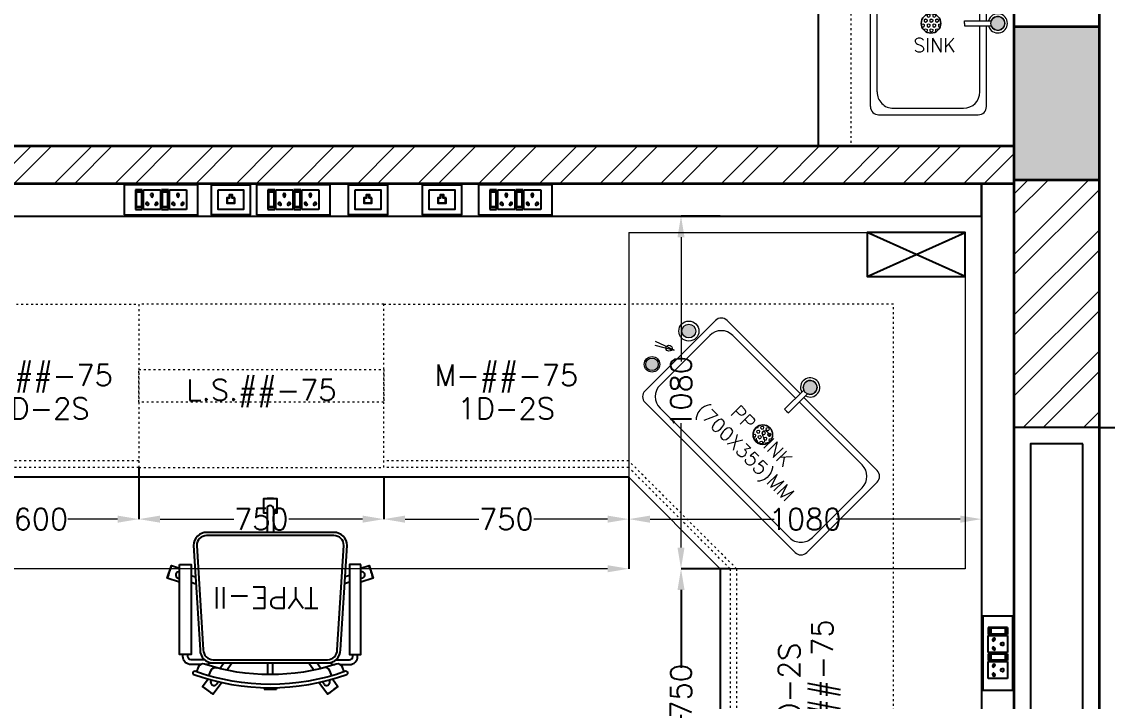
# Model space of a CAD drawing. Extents: x -52083 to 49512, y -145230 to 20224.
# Drawn here: x -27356 to -24033, y -12519 to -10438 of the extents above; entities that cross this region are included whole.
import ezdxf
from ezdxf.enums import TextEntityAlignment as Align

# ---------------------------------------------------------------- set-up
doc = ezdxf.new("R2010")
doc.units = 0
doc.header["$LTSCALE"] = 0.5
doc.header["$MEASUREMENT"] = 0
doc.header["$PDMODE"] = 32
doc.linetypes.add('ACAD_ISO03W100', pattern=[30, 12, -18])
for name, color, linetype, lineweight in [('COL', 1, 'Continuous', 35), ('DIM', 3, 'Continuous', 5), ('Hatch-1', 8, 'Continuous', 5), ('Sa-Block Text', 7, 'Continuous', 18), ('wall-1', 7, 'Continuous', 35)]:
    doc.layers.add(name, color=color, linetype=linetype, lineweight=lineweight)
for name, color, linetype in [('GC-2', 22, 'Continuous'), ('GF-1', 21, 'Continuous'), ('LABOFAB', 7, 'Continuous'), ('PDF_Text', 5, 'Continuous'), ('SA-6MRP', 1, 'Continuous'), ('SA-6MUP', 223, 'Continuous'), ('SA-FUR', 3, 'Continuous'), ('SA-Lan', 3, 'Continuous')]:
    doc.layers.add(name, color=color, linetype=linetype)
doc.styles.get("Standard").update_dxf_attribs({"font": 'romans.shx'})
doc.dimstyles.new('Sa-dim', dxfattribs={"dimtxt": 65, "dimasz": 65, "dimexe": 0, "dimexo": 0, "dimtad": 0, "dimdec": 0, "dimdsep": 46, "dimtxsty": 'Standard', "dimcen": 0, "dimclrd": 256, "dimclre": 7, "dimclrt": 1, "dimadec": 0, "dimazin": 0, "dimtfac": 1, "dimtdec": 0, "dimtmove": 0, "dimatfit": 3, "dimfxl": 1, "dimlwd": -1, "dimarcsym": 0})
pattern_1 = [(45, (5394.74, 2e-13), (-92.80777, 92.80777), []), (45, (5456.61, 2e-13), (-92.80777, 92.80777), [])]

# ---------------------------------------------------------------- blocks, each defined once
blk = doc.blocks.new('*U109')
at = {"color": 5}
blk.add_wipeout([(50, 400), (50, 240), (1450, 240), (1450, 400)], dxfattribs=at)
blk.add_wipeout([(0, 450), (0, 190), (1500, 190), (1500, 450)], dxfattribs=at)
for points in [[(0, 450), (0, 190), (1500, 190), (1500, 450)], [(50, 400), (50, 240), (1450, 240), (1450, 400)]]:
    blk.add_lwpolyline(points, close=True, dxfattribs=at)
blk = doc.blocks.new('*D424')
at = {"layer": 'Defpoints', "color": 0, "transparency": 16777216}
for p in [(-24057.5, -11680.5), (-23766.3, -11680.5), (-24057.5, -13180.5)]:
    blk.add_point(p, dxfattribs=at)
at = {"layer": 'DIM', "color": 7, "lineweight": -2, "transparency": 16777216}
for p, q in [((-24057.5, -11680.5), (-23766.3, -11680.5)), ((-24057.5, -13180.5), (-23766.3, -13180.5))]:
    blk.add_line(p, q, dxfattribs=at)
at = {"layer": 'DIM', "transparency": 16777216}
for p, q in [((-23766.3, -11745.5), (-23766.3, -12336)), ((-23766.3, -13115.5), (-23766.3, -12525))]:
    blk.add_line(p, q, dxfattribs=at)
for points in [[(-23777.1, -11745.5), (-23755.5, -11745.5), (-23766.3, -11680.5)], [(-23777.1, -13115.5), (-23755.5, -13115.5), (-23766.3, -13180.5)]]:
    blk.add_solid(points, dxfattribs=at)
at = {"layer": 'DIM', "color": 1, "transparency": 16777216, "insert": (-23766.3, -12430.5), "char_height": 65, "attachment_point": 5, "rotation": 90}
blk.add_mtext('1500', dxfattribs=at)
blk = doc.blocks.new('750MM CONER CABINET')
at = {"layer": 'LABOFAB', "color": 96, "lineweight": 13, "true_color": 0x008500}
for p, q in [((-280, 1030), (750, 1030)), ((-280, 1030), (-280, 280)), ((750, 1030), (750, 0)), ((0, 0), (-280, 280)), ((750, 0), (0, 0))]:
    blk.add_line(p, q, dxfattribs=at)
at = {"layer": 'LABOFAB', "color": 230, "linetype": 'ACAD_ISO03W100', "lineweight": 13}
for p, q in [((530, 810), (-280, 810)), ((530, 0), (530, 810)), ((50, 0), (-280, 330)), ((30, 0), (-280, 310))]:
    blk.add_line(p, q, dxfattribs=at)
blk = doc.blocks.new('A$Ca55ee631')
at = {"layer": 'SA-FUR', "color": 1}
for p, q in [((0, 0), (135, 300)), ((0, 300), (135, 0))]:
    blk.add_line(p, q, dxfattribs=at)
blk.add_lwpolyline([(0, 0), (135, 0), (135, 300), (0, 300)], close=True, dxfattribs=at)
blk = doc.blocks.new('*D490')
at = {"layer": 'Defpoints', "color": 0, "transparency": 16777216}
for p in [(-25337.6, -11033.3), (-25217.5, -11033.3), (-25217.5, -12113.3)]:
    blk.add_point(p, dxfattribs=at)
at = {"layer": 'DIM', "color": 7, "lineweight": -2, "transparency": 16777216}
for p, q in [((-25217.5, -11033.3), (-25337.6, -11033.3)), ((-25217.5, -12113.3), (-25337.6, -12113.3))]:
    blk.add_line(p, q, dxfattribs=at)
at = {"layer": 'DIM', "transparency": 16777216}
for p, q in [((-25337.6, -11098.3), (-25337.6, -11478.8)), ((-25337.6, -12048.3), (-25337.6, -11667.8))]:
    blk.add_line(p, q, dxfattribs=at)
for points in [[(-25348.4, -11098.3), (-25326.8, -11098.3), (-25337.6, -11033.3)], [(-25348.4, -12048.3), (-25326.8, -12048.3), (-25337.6, -12113.3)]]:
    blk.add_solid(points, dxfattribs=at)
at = {"layer": 'DIM', "color": 1, "transparency": 16777216, "insert": (-25337.6, -11573.3), "char_height": 65, "attachment_point": 5, "rotation": 90}
blk.add_mtext('1080', dxfattribs=at)
blk = doc.blocks.new('*D491')
at = {"layer": 'Defpoints', "color": 0, "transparency": 16777216}
for p in [(-25497.5, -11846), (-24417.5, -11846), (-24417.5, -11961.4)]:
    blk.add_point(p, dxfattribs=at)
at = {"layer": 'DIM', "color": 7, "lineweight": -2, "transparency": 16777216}
for p, q in [((-25497.5, -11846), (-25497.5, -11961.4)), ((-24417.5, -11846), (-24417.5, -11961.4))]:
    blk.add_line(p, q, dxfattribs=at)
at = {"layer": 'DIM', "transparency": 16777216}
for p, q in [((-25432.5, -11961.4), (-25052, -11961.4)), ((-24482.5, -11961.4), (-24863, -11961.4))]:
    blk.add_line(p, q, dxfattribs=at)
for points in [[(-25432.5, -11950.6), (-25432.5, -11972.3), (-25497.5, -11961.4)], [(-24482.5, -11950.6), (-24482.5, -11972.3), (-24417.5, -11961.4)]]:
    blk.add_solid(points, dxfattribs=at)
at = {"layer": 'DIM', "color": 1, "transparency": 16777216, "insert": (-24957.5, -11961.4), "char_height": 65, "attachment_point": 5}
blk.add_mtext('1080', dxfattribs=at)
blk = doc.blocks.new('*U610')
at = {"layer": 'SA-FUR', "color": 230, "linetype": 'ACAD_ISO03W100', "lineweight": 13}
for points in [[(750, 500), (0, 500), (0, 0), (750, 0)], [(750, 200), (0, 200), (0, 300), (750, 300)]]:
    blk.add_lwpolyline(points, close=True, dxfattribs=at)
at = {"layer": 'SA-FUR', "color": 7}
blk.add_attdef('TAG-2', text='', height=65, rotation=180, dxfattribs=at).set_placement((375, 295), align=Align.CENTER)
blk = doc.blocks.new('*U611')
at = {"layer": 'SA-FUR', "color": 230, "linetype": 'ACAD_ISO03W100', "lineweight": 13}
blk.add_line((600, 20), (0, 20), dxfattribs=at)
blk.add_lwpolyline([(0, 500), (600, 500), (600, 0), (0, 0)], close=True, dxfattribs=at)
at = {"layer": 'SA-FUR', "color": 7}
for tag, p in [('TAG', (300, 250)), ('TAG-2', (300, 148.4))]:
    blk.add_attdef(tag, text='', height=65, dxfattribs=at).set_placement(p, align=Align.CENTER)
blk = doc.blocks.new('*U609')
at = {"layer": 'SA-FUR', "color": 230, "linetype": 'ACAD_ISO03W100', "lineweight": 13}
blk.add_line((750, 20), (0, 20), dxfattribs=at)
blk.add_lwpolyline([(0, 500), (750, 500), (750, 0), (0, 0)], close=True, dxfattribs=at)
at = {"layer": 'SA-FUR', "color": 7}
for tag, p in [('TAG', (375, 250)), ('TAG-2', (375, 148.4))]:
    blk.add_attdef(tag, text='', height=65, dxfattribs=at).set_placement(p, align=Align.CENTER)
blk = doc.blocks.new('*D627')
at = {"layer": 'Defpoints', "color": 0, "transparency": 16777216}
for p in [(-27597.5, -11803.3), (-26997.5, -11803.3), (-26997.5, -11961.4)]:
    blk.add_point(p, dxfattribs=at)
at = {"layer": 'DIM', "color": 7, "lineweight": -2, "transparency": 16777216}
for p, q in [((-27597.5, -11803.3), (-27597.5, -11961.4)), ((-26997.5, -11803.3), (-26997.5, -11961.4))]:
    blk.add_line(p, q, dxfattribs=at)
at = {"layer": 'DIM', "transparency": 16777216}
for p, q in [((-27532.5, -11961.4), (-27380.2, -11961.4)), ((-27062.5, -11961.4), (-27214.9, -11961.4))]:
    blk.add_line(p, q, dxfattribs=at)
for points in [[(-27532.5, -11950.6), (-27532.5, -11972.3), (-27597.5, -11961.4)], [(-27062.5, -11950.6), (-27062.5, -11972.3), (-26997.5, -11961.4)]]:
    blk.add_solid(points, dxfattribs=at)
at = {"layer": 'DIM', "color": 1, "transparency": 16777216, "insert": (-27297.5, -11961.4), "char_height": 65, "attachment_point": 5}
blk.add_mtext('600', dxfattribs=at)
blk = doc.blocks.new('*D628')
at = {"layer": 'Defpoints', "color": 0, "transparency": 16777216}
for p in [(-26997.5, -11803.3), (-26247.5, -11833.3), (-26247.5, -11961.4)]:
    blk.add_point(p, dxfattribs=at)
at = {"layer": 'DIM', "color": 7, "lineweight": -2, "transparency": 16777216}
for p, q in [((-26997.5, -11803.3), (-26997.5, -11961.4)), ((-26247.5, -11833.3), (-26247.5, -11961.4))]:
    blk.add_line(p, q, dxfattribs=at)
at = {"layer": 'DIM', "transparency": 16777216}
for p, q in [((-26932.5, -11961.4), (-26706.7, -11961.4)), ((-26312.5, -11961.4), (-26538.3, -11961.4))]:
    blk.add_line(p, q, dxfattribs=at)
for points in [[(-26932.5, -11950.6), (-26932.5, -11972.3), (-26997.5, -11961.4)], [(-26312.5, -11950.6), (-26312.5, -11972.3), (-26247.5, -11961.4)]]:
    blk.add_solid(points, dxfattribs=at)
at = {"layer": 'DIM', "color": 1, "transparency": 16777216, "insert": (-26622.5, -11961.4), "char_height": 65, "attachment_point": 5}
blk.add_mtext('750', dxfattribs=at)
blk = doc.blocks.new('*D629')
at = {"layer": 'Defpoints', "color": 0, "transparency": 16777216}
for p in [(-26247.5, -11833.3), (-25497.5, -11833.3), (-25497.5, -11961.4)]:
    blk.add_point(p, dxfattribs=at)
at = {"layer": 'DIM', "color": 7, "lineweight": -2, "transparency": 16777216}
for p, q in [((-26247.5, -11833.3), (-26247.5, -11961.4)), ((-25497.5, -11833.3), (-25497.5, -11961.4))]:
    blk.add_line(p, q, dxfattribs=at)
at = {"layer": 'DIM', "transparency": 16777216}
for p, q in [((-26182.5, -11961.4), (-25956.7, -11961.4)), ((-25562.5, -11961.4), (-25788.3, -11961.4))]:
    blk.add_line(p, q, dxfattribs=at)
for points in [[(-26182.5, -11950.6), (-26182.5, -11972.3), (-26247.5, -11961.4)], [(-25562.5, -11950.6), (-25562.5, -11972.3), (-25497.5, -11961.4)]]:
    blk.add_solid(points, dxfattribs=at)
at = {"layer": 'DIM', "color": 1, "transparency": 16777216, "insert": (-25872.5, -11961.4), "char_height": 65, "attachment_point": 5}
blk.add_mtext('750', dxfattribs=at)
blk = doc.blocks.new('*D630')
at = {"layer": 'Defpoints', "color": 0, "transparency": 16777216}
for p in [(-29697.5, -11833.3), (-25497.5, -11833.3), (-29697.5, -12113.3)]:
    blk.add_point(p, dxfattribs=at)
at = {"layer": 'DIM', "color": 7, "lineweight": -2, "transparency": 16777216}
for p, q in [((-29697.5, -11833.3), (-29697.5, -12113.3)), ((-25497.5, -11833.3), (-25497.5, -12113.3))]:
    blk.add_line(p, q, dxfattribs=at)
at = {"layer": 'DIM', "transparency": 16777216}
for p, q in [((-29632.5, -12113.3), (-27696.4, -12113.3)), ((-25562.5, -12113.3), (-27498.6, -12113.3))]:
    blk.add_line(p, q, dxfattribs=at)
for points in [[(-29632.5, -12102.4), (-29632.5, -12124.1), (-29697.5, -12113.3)], [(-25562.5, -12102.4), (-25562.5, -12124.1), (-25497.5, -12113.3)]]:
    blk.add_solid(points, dxfattribs=at)
at = {"layer": 'DIM', "color": 1, "transparency": 16777216, "insert": (-27597.5, -12113.3), "char_height": 65, "attachment_point": 5}
blk.add_mtext('4200', dxfattribs=at)
blk = doc.blocks.new('PCH-7022')
at = {"layer": 'GC-2', "color": 30, "ltscale": 10}
for p, q in [((-164.5, 243.5), (-159, 235.9)), ((-18.7, 254.1), (-19.1, 259.1)), ((18.7, 254.1), (19.1, 259.1)), ((164.5, 243.5), (159, 235.9)), ((-180.7, 231.7), (-179.9, 230.6)), ((-133.4, 200.6), (-117.5, 178.7)), ((-7.5, 214.3), (-7.5, 178.7)), ((7.5, 214.3), (7.5, 178.7)), ((133.4, 200.6), (117.5, 178.7)), ((180.7, 231.7), (179.9, 230.6)), ((-154.6, 195.8), (-142.2, 178.7)), ((154.6, 195.8), (142.2, 178.7)), ((-242.5, -68.3), (-227.6, -63.4)), ((242.5, -68.3), (227.6, -63.4)), ((-282.4, -81.2), (-277.5, -79.7)), ((-242.5, -89.3), (-229, -84.9)), ((242.5, -89.3), (229, -84.9)), ((282.4, -81.2), (277.5, -79.7)), ((-10, -293.7), (-10, -221.3)), ((10, -293.7), (10, -221.3))]:
    blk.add_line(p, q, dxfattribs=at)
for points in [[(-190.2, 227.7), (-207.2, 251.2), (-174.8, 274.7), (-148.4, 238.3)], [(148.4, 238.3), (174.8, 274.7), (207.2, 251.2), (190.2, 227.7)], [(-277.5, -111.2), (-302.9, -119.5), (-315.3, -81.4), (-277.5, -69.1)], [(277.5, -69.1), (315.3, -81.4), (302.9, -119.5), (277.5, -111.2)], [(10, -280), (20, -280), (20, -325), (-20, -325), (-20, -280), (-10, -280)]]:
    blk.add_lwpolyline(points, dxfattribs=at)
for points in [[(-234.1, 213.6), (-234.1, 213.6, 0.416344), (-237.1, 207.2, 0.412086), (-230.7, 204.2), (-230.7, 204.2, -0.174031), (230.7, 204.2), (230.7, 204.2, 0.412086), (237.1, 207.2), (237.1, 207.2, 0.416344), (234.1, 213.6), (234.1, 213.6, 0.174031)], [(-195, -221.3), (195, -221.3, 0.414214), (235, -181.3), (215, 138.7, 0.414214), (175, 178.7), (-175, 178.7, 0.414214), (-215, 138.7), (-235, -181.3, 0.414214)], [(-195, -211.3), (195, -211.3, 0.414214), (225, -181.3), (205, 138.7, 0.414214), (175, 168.7), (-175, 168.7, 0.414214), (-205, 138.7), (-225, -181.3, 0.414214)]]:
    blk.add_lwpolyline(points, format="xyb", close=True, dxfattribs=at)
for points in [[(19.1, 259.1, 0.013665), (-19.1, 259.1)], [(-225.9, 205.9), (-220.6, 191.5, 0.403288), (-201.9, 182.4), (-201.9, 182.4, -0.158526), (201.9, 182.4), (201.9, 182.4, 0.403288), (220.6, 191.5), (225.9, 205.9)], [(-193.1, 216.5, 0.029136), (-192.6, 216.6)], [(-188.5, 217.8), (-182.3, 202.3, 0.378791), (-164.6, 193.3)], [(188.5, 217.8), (182.3, 202.3), (182.3, 202.3, -0.378791), (164.6, 193.3)], [(192.6, 216.6, 0.029136), (193.1, 216.5, 0.029136)], [(-214.2, 183.7), (-242.5, 183.7, 0.414214), (-267.5, 158.7), (-267.5, 152.3)], [(-201.5, 168.7), (-242.5, 168.7, 0.414214), (-252.5, 158.7), (-252.5, 152.3)], [(-185.7, 177.3, 0.311343), (-195, 183.7), (-197.6, 183.7)], [(185.7, 177.3, -0.311343), (195, 183.7), (197.6, 183.7)], [(201.5, 168.7), (242.5, 168.7, -0.414214), (252.5, 158.7), (252.5, 152.3)], [(214.2, 183.7), (242.5, 183.7, -0.414214), (267.5, 158.7), (267.5, 152.3)]]:
    blk.add_lwpolyline(points, format="xyb", dxfattribs=at)
for points in [[(-237.1, 207.2), (-237.1, 207.2)], [(-277.5, -122.7), (-242.5, -122.7), (-242.5, 152.3), (-277.5, 152.3)], [(277.5, -122.7), (242.5, -122.7), (242.5, 152.3), (277.5, 152.3)]]:
    blk.add_lwpolyline(points, close=True, dxfattribs=at)
for centre, radius, start, end in [((0, 0), 325, 122.4719, 129.5281), ((0, 0), 325, 50.4719, 57.5281), ((-172.6, 237.6), 10, 36, 216), ((172.6, 237.6), 10, 324, 144), ((0, 0), 325, 194.4719, 201.5281), ((-279.3, -90.7), 10, 108, 280.2877), ((279.3, -90.7), 10, 259.7123, 72), ((0, 0), 325, 338.4719, 345.5281), ((0, -293.7), 10, 180, 0), ((0, 0), 325, 266.4719, 273.5281)]:
    blk.add_arc(centre, radius, start, end, dxfattribs=at)
at = {"layer": 'PDF_Text', "insert": (13.6, -21), "char_height": 65, "width": 310.353, "attachment_point": 5}
blk.add_mtext('{\\C1;TYPE-II}', dxfattribs=at)
blk = doc.blocks.new('*U614')
for points in [[(-59.4, 46), (59.4, 46), (59.4, -46), (-59.4, -46)], [(-39.1, 29.8), (39.1, 29.8), (39.1, -29.8), (-39.1, -29.8)], [(12.4, 5.6), (5.4, 5.6), (5.4, 14.6), (-5.4, 14.6), (-5.4, 5.6), (-12.4, 5.6), (-12.4, -10.5), (12.4, -10.5)], [(11.1, 4.3), (4.1, 4.3), (4.1, 13.4), (-4.1, 13.4), (-4.1, 4.3), (-11.1, 4.3), (-11.1, -9.2), (11.1, -9.2)]]:
    blk.add_lwpolyline(points, close=True)
at = {"layer": 'Sa-Block Text', "flags": 1}
for tag, p in [('PROJECTNAME', (15.2, 670.6)), ('FLOOR', (15.2, 581.1)), ('LABNAME', (15.2, 471.6)), ('ITEMNO:', (15.2, 374.3))]:
    blk.add_attdef(tag, text='', height=65, dxfattribs=at).set_placement(p, align=Align.MIDDLE_CENTER)
at = {"layer": 'Sa-Block Text'}
blk.add_attdef('CATALOGUE', text='', height=65, dxfattribs=at).set_placement((15.2, 223), align=Align.MIDDLE_CENTER)
blk = doc.blocks.new('*U615')
at = {"ltscale": 300}
for p, q in [((-78.1, 29.8), (-78.1, -29.8)), ((-78.1, 29.8), (-78.1, -29.8)), ((-57.3, 29.8), (-78.1, 29.8)), ((-78.1, 29.8), (-57.3, 29.8)), ((-76.3, 23.3), (-76.3, -23.3)), ((-59.1, 23.3), (-76.3, 23.3)), ((-59.1, -23.3), (-59.1, 23.3)), ((-57.3, -29.8), (-57.3, 29.8)), ((-53.9, 29.8), (-1.7, 29.8)), ((-53.9, -29.8), (-53.9, 29.8)), ((-1.7, 29.8), (-1.7, -29.8)), ((1.7, 29.8), (1.7, -29.8)), ((1.7, 29.8), (1.7, -29.8)), ((22.5, 29.8), (1.7, 29.8)), ((1.7, 29.8), (22.5, 29.8)), ((3.5, 23.3), (3.5, -23.3)), ((20.7, 23.3), (3.5, 23.3)), ((20.7, -23.3), (20.7, 23.3)), ((22.5, -29.8), (22.5, 29.8)), ((25.9, -29.8), (25.9, 29.8)), ((25.9, 29.8), (78.1, 29.8)), ((78.1, 29.8), (78.1, -29.8)), ((-78.1, -29.8), (-57.3, -29.8)), ((-76.3, -21.2), (-59.1, -21.2)), ((-76.3, -23.3), (-59.1, -23.3)), ((-1.7, -29.8), (-53.9, -29.8)), ((1.7, -29.8), (22.5, -29.8)), ((3.5, -21.2), (20.7, -21.2)), ((3.5, -23.3), (20.7, -23.3)), ((78.1, -29.8), (25.9, -29.8))]:
    blk.add_line(p, q, dxfattribs=at)
blk.add_lwpolyline([(-113, -46), (113, -46), (113, 46), (-113, 46)], close=True, dxfattribs=at)
for centre, radius, start, end in [((-27.8, 14.7), 4.06, 307.1584, 232.8416), ((-27.8, 10.6), 2.59, 161.4031, 18.5969), ((52, 14.7), 4.06, 307.1584, 232.8416), ((52, 10.6), 2.59, 161.4031, 18.5969), ((-42.7, -11.6), 3.5, 5.2689, 272.51), ((-39.9, -14), 2.82, 202.6838, 75.0951), ((-15.7, -14), 2.82, 104.9049, 337.3162), ((-12.9, -11.6), 3.5, 267.49, 174.7311), ((37.1, -11.6), 3.5, 5.2689, 272.51), ((39.9, -14), 2.82, 202.6838, 75.0951), ((64.1, -14), 2.82, 104.9049, 337.3162), ((66.9, -11.6), 3.5, 267.49, 174.7311)]:
    blk.add_arc(centre, radius, start, end, dxfattribs=at)
at = {"layer": 'Sa-Block Text', "flags": 1}
for tag, p in [('PROJECTNAME', (102.4, 776)), ('FLOOR', (102.4, 686.5)), ('LABNAME', (102.4, 577)), ('ITEMNO:', (102.4, 479.7))]:
    blk.add_attdef(tag, text='', height=65, dxfattribs=at).set_placement(p, align=Align.MIDDLE_CENTER)
at = {"layer": 'Sa-Block Text'}
blk.add_attdef('CATALOGUE', text='', height=65, dxfattribs=at).set_placement((102.4, 360.5), align=Align.MIDDLE_CENTER)
blk = doc.blocks.new('*U613')
for p, q in [((-78.1, 29.8), (-78.1, -29.8)), ((-78.1, 29.8), (-78.1, -29.8)), ((-57.3, 29.8), (-78.1, 29.8)), ((-78.1, 29.8), (-57.3, 29.8)), ((-76.3, 23.3), (-76.3, -23.3)), ((-59.1, 23.3), (-76.3, 23.3)), ((-59.1, -23.3), (-59.1, 23.3)), ((-57.3, -29.8), (-57.3, 29.8)), ((-53.9, 29.8), (-1.7, 29.8)), ((-53.9, -29.8), (-53.9, 29.8)), ((-1.7, 29.8), (-1.7, -29.8)), ((1.7, 29.8), (1.7, -29.8)), ((1.7, 29.8), (1.7, -29.8)), ((22.5, 29.8), (1.7, 29.8)), ((1.7, 29.8), (22.5, 29.8)), ((3.5, 23.3), (3.5, -23.3)), ((20.7, 23.3), (3.5, 23.3)), ((20.7, -23.3), (20.7, 23.3)), ((22.5, -29.8), (22.5, 29.8)), ((25.9, -29.8), (25.9, 29.8)), ((25.9, 29.8), (78.1, 29.8)), ((78.1, 29.8), (78.1, -29.8)), ((-78.1, -29.8), (-57.3, -29.8)), ((-76.3, -21.2), (-59.1, -21.2)), ((-76.3, -23.3), (-59.1, -23.3)), ((-1.7, -29.8), (-53.9, -29.8)), ((1.7, -29.8), (22.5, -29.8)), ((3.5, -21.2), (20.7, -21.2)), ((3.5, -23.3), (20.7, -23.3)), ((78.1, -29.8), (25.9, -29.8))]:
    blk.add_line(p, q)
blk.add_lwpolyline([(-113, -46), (113, -46), (113, 46), (-113, 46)], close=True)
for centre, radius, start, end in [((-27.8, 14.7), 4.06, 307.1584, 232.8416), ((-27.8, 10.6), 2.59, 161.4031, 18.5969), ((52, 14.7), 4.06, 307.1584, 232.8416), ((52, 10.6), 2.59, 161.4031, 18.5969), ((-42.7, -11.6), 3.5, 5.2689, 272.51), ((-39.9, -14), 2.82, 202.6838, 75.0951), ((-15.7, -14), 2.82, 104.9049, 337.3162), ((-12.9, -11.6), 3.5, 267.49, 174.7311), ((37.1, -11.6), 3.5, 5.2689, 272.51), ((39.9, -14), 2.82, 202.6838, 75.0951), ((64.1, -14), 2.82, 104.9049, 337.3162), ((66.9, -11.6), 3.5, 267.49, 174.7311)]:
    blk.add_arc(centre, radius, start, end)
at = {"layer": 'Sa-Block Text', "flags": 1}
for tag, p in [('PROJECTNAME', (14.8, 619.1)), ('FLOOR', (14.8, 529.6)), ('LABNAME', (14.8, 420.1)), ('ITEMNO:', (14.8, 322.8))]:
    blk.add_attdef(tag, text='', height=65, dxfattribs=at).set_placement(p, align=Align.MIDDLE_CENTER)
at = {"layer": 'Sa-Block Text'}
blk.add_attdef('CATALOGUE', text='', height=65, dxfattribs=at).set_placement((14.8, 173.9), align=Align.MIDDLE_CENTER)
blk = doc.blocks.new('PP SINK-700X355')
at = {"linetype": 'ByBlock', "lineweight": 5, "ltscale": 10}
blk.add_hatch(color=3, dxfattribs=at).paths.add_polyline_path([(-21.4, 389.9, 1), (21.4, 389.9, 1)])
at = {"linetype": 'ByBlock', "lineweight": 5}
h = blk.add_hatch(dxfattribs=at)
h.set_pattern_fill('HEX', color=3, scale=40, style=0)
h.set_pattern_definition([(1e-09, (-34097.917, -448425.806), (-2e-10, 8.66025404), [5, -10]), (120, (-34097.917, -448425.806), (-7.5, -4.33012702), [5, -10]), (60, (-34092.917, -448425.806), (-7.5, 4.33012702), [5, -10])])
h.paths.add_polyline_path([(-30, 185.2, 1), (30, 185.2, 1)])
at = {"color": 3, "linetype": 'ByBlock', "lineweight": 5, "ltscale": 10}
for p, q in [((-8.1, 287.6), (-8.1, 370.1)), ((8.1, 287.6), (8.1, 370.1)), ((0, 287.6), (-8.1, 287.6)), ((0, 287.6), (8.1, 287.6))]:
    blk.add_line(p, q, dxfattribs=at)
at = {"color": 3, "linetype": 'ByBlock', "lineweight": 5}
for p, q in [((-8.1, 355), (-325, 355)), ((-8.1, 335), (-280, 335)), ((325, 355), (8.1, 355)), ((280, 335), (8.1, 335)), ((-350, 330), (-350, 25)), ((350, 25), (350, 330)), ((-330, 285), (-330, 70)), ((330, 70), (330, 285)), ((325, 0), (-325, 0)), ((280, 20), (-280, 20))]:
    blk.add_line(p, q, dxfattribs=at)
at = {"color": 3, "linetype": 'ByBlock', "lineweight": 5, "ltscale": 10}
blk.add_circle((0, 389.9), 21.4, dxfattribs=at)
at = {"color": 3, "linetype": 'ByBlock', "lineweight": 5}
blk.add_circle((0, 185.2), 30, dxfattribs=at)
at = {"color": 3, "linetype": 'ByBlock', "lineweight": 5, "ltscale": 10}
for radius, start, end in [(29.4, 285.896, 254.104), (21.4, 292.1607, 247.8393)]:
    blk.add_arc((0, 389.9), radius, start, end, dxfattribs=at)
at = {"color": 3, "linetype": 'ByBlock', "lineweight": 5}
for centre, radius, start, end in [((-325, 330), 25, 90, 180), ((-280, 285), 50, 90, 180), ((280, 285), 50, 0, 90), ((325, 330), 25, 0, 90), ((0, 185.2), 30, 0, 180), ((0, 185.2), 30, 180, 0), ((-280, 70), 50, 180, 270), ((280, 70), 50, 270, 0), ((-325, 25), 25, 180, 270), ((325, 25), 25, 270, 0)]:
    blk.add_arc(centre, radius, start, end, dxfattribs=at)
blk = doc.blocks.new('*D730')
at = {"color": 7, "lineweight": -2, "transparency": 16777216}
for p, q in [((-25187.5, -12113.3), (-25337.6, -12113.3)), ((-25187.5, -12863.3), (-25337.6, -12863.3))]:
    blk.add_line(p, q, dxfattribs=at)
at = {"transparency": 16777216}
for p, q in [((-25337.6, -12178.3), (-25337.6, -12416.2)), ((-25337.6, -12798.3), (-25337.6, -12560.3))]:
    blk.add_line(p, q, dxfattribs=at)
for points in [[(-25348.4, -12178.3), (-25326.8, -12178.3), (-25337.6, -12113.3)], [(-25348.4, -12798.3), (-25326.8, -12798.3), (-25337.6, -12863.3)]]:
    blk.add_solid(points, dxfattribs=at)
at = {"layer": 'Defpoints', "color": 0, "transparency": 16777216}
for p in [(-25187.5, -12113.3), (-25337.6, -12863.3), (-25187.5, -12863.3)]:
    blk.add_point(p, dxfattribs=at)
at = {"color": 1, "transparency": 16777216, "insert": (-25337.6, -12488.3), "char_height": 65, "attachment_point": 5, "rotation": 90}
blk.add_mtext('750', dxfattribs=at)
blk = doc.blocks.new('PP SINK(560X355)')
at = {"linetype": 'ByBlock', "lineweight": 5, "ltscale": 10}
blk.add_hatch(color=3, dxfattribs=at).paths.add_polyline_path([(258.6, 389.9, 1), (301.4, 389.9, 1)])
at = {"linetype": 'ByBlock', "lineweight": 5}
h = blk.add_hatch(dxfattribs=at)
h.set_pattern_fill('HEX', color=3, scale=40, style=0)
h.set_pattern_definition([(0, (-33817.9174, -448425.806), (0, 8.66025404), [5, -10]), (120, (-33817.9174, -448425.806), (-7.5, -4.33012702), [5, -10]), (60, (-33812.9174, -448425.806), (-7.5, 4.33012702), [5, -10])])
h.paths.add_polyline_path([(250, 185.2, 1), (310, 185.2, 1)])
at = {"color": 3, "linetype": 'ByBlock', "lineweight": 5, "ltscale": 10}
for p, q in [((271.9, 287.6), (271.9, 370.1)), ((288.1, 287.6), (288.1, 370.1)), ((280, 287.6), (271.9, 287.6)), ((280, 287.6), (288.1, 287.6))]:
    blk.add_line(p, q, dxfattribs=at)
at = {"color": 3, "linetype": 'ByBlock', "lineweight": 5}
for p, q in [((271.9, 355), (25, 355)), ((271.9, 335), (70, 335)), ((535, 355), (288.1, 355)), ((490, 335), (288.1, 335)), ((0, 330), (0, 25)), ((560, 25), (560, 330)), ((20, 285), (20, 70)), ((540, 70), (540, 285)), ((535, 0), (25, 0)), ((490, 20), (70, 20))]:
    blk.add_line(p, q, dxfattribs=at)
at = {"color": 3, "linetype": 'ByBlock', "lineweight": 5, "ltscale": 10}
blk.add_circle((280, 389.9), 21.4, dxfattribs=at)
at = {"color": 3, "linetype": 'ByBlock', "lineweight": 5}
blk.add_circle((280, 185.2), 30, dxfattribs=at)
at = {"color": 3, "linetype": 'ByBlock', "lineweight": 5, "ltscale": 10}
for radius, start, end in [(29.4, 285.896, 254.104), (21.4, 292.1607, 247.8393)]:
    blk.add_arc((280, 389.9), radius, start, end, dxfattribs=at)
at = {"color": 3, "linetype": 'ByBlock', "lineweight": 5}
for centre, radius, start, end in [((25, 330), 25, 90, 180), ((70, 285), 50, 90, 180), ((490, 285), 50, 0, 90), ((535, 330), 25, 0, 90), ((280, 185.2), 30, 0, 180), ((280, 185.2), 30, 180, 0), ((70, 70), 50, 180, 270), ((490, 70), 50, 270, 0), ((25, 25), 25, 180, 270), ((535, 25), 25, 270, 0)]:
    blk.add_arc(centre, radius, start, end, dxfattribs=at)

msp = doc.modelspace()

# ---------------------------------------------------------------- hatches: boundary and pattern name
at = {"layer": 'COL'}
h = msp.add_hatch(color=256, dxfattribs=at)
h.dxf.hatch_style = 1
h.paths.add_polyline_path([(-24057.5, -10453.3), (-24317.5, -10453.3), (-24317.5, -10923.3), (-24057.5, -10923.3)])
at = {"layer": 'Hatch-1'}
h = msp.add_hatch(dxfattribs=at)
h.set_pattern_fill('ANSI32,_O', color=256, scale=350)
h.set_pattern_definition(pattern_1)
h.paths.add_polyline_path([(-30477.5, -10933.3), (-24317.5, -10933.3), (-24317.5, -10818.3), (-30477.5, -10818.3)])
at = {"layer": 'LABOFAB', "lineweight": 13, "ltscale": 0.1}
h = msp.add_hatch(dxfattribs=at)
h.set_pattern_fill('HEX', color=5, scale=0.4, angle=381.7955)
h.set_pattern_definition([(21.79551034, (-394990.0518, -263529.9019), (-0.816739466, 2.042458481), [1.27, -2.54]), (141.79551034, (-394990.0518, -263529.9019), (-1.360451198, -1.728546366), [1.27, -2.54]), (81.79551034, (-394988.8726, -263529.4303), (-2.177190664, 0.313912115), [1.27, -2.54])])
h.paths.add_polyline_path([(-25333.3, -11393.4, 1), (-25294, -11377.6, 1)])
h.paths.add_polyline_path([(-25408.6, -11480.3, 0.490237), (-25437.6, -11472), (-25423.9, -11506.3, 0.490237)])
h.paths.add_polyline_path([(-25437.6, -11472, 0.342069), (-25444.1, -11494.4, 0.342069), (-25423.9, -11506.3)])

# ---------------------------------------------------------------- linework, layer by layer
at = {"color": 30}
msp.add_line((-24917.5, -8993.3, 2637.8), (-24917.5, -10818.3, 2637.8), dxfattribs=at)
msp.add_line((-24317.5, -10453.3, 2637.8), (-24317.5, -13713.3, 2637.8))
at = {"layer": 'COL', "elevation": 2637.8}
msp.add_lwpolyline([(-24317.5, -10453.3), (-24057.5, -10453.3), (-24057.5, -10923.3), (-24317.5, -10923.3)], close=True, dxfattribs=at)
at = {"layer": 'Hatch-1', "elevation": 2637.8}
msp.add_lwpolyline([(-30477.5, -10933.3), (-24317.5, -10933.3), (-24317.5, -10818.3), (-30477.5, -10818.3)], close=True, dxfattribs=at)
at = {"layer": 'LABOFAB', "color": 230, "linetype": 'ACAD_ISO03W100', "lineweight": 13, "elevation": 2637.8}
msp.add_lwpolyline([(-24317.5, -10818.3), (-24317.5, -10068.3), (-24817.5, -10068.3), (-24817.5, -10818.3)], close=True, dxfattribs=at)
at = {"layer": 'LABOFAB', "color": 5, "lineweight": 13, "elevation": 2637.8}
msp.add_lwpolyline([(-25417.7, -11428.4), (-25358.7, -11443.9), (-25415.2, -11417.5)], dxfattribs=at)
at = {"layer": 'LABOFAB', "color": 5, "lineweight": 13}
for centre, radius in [((-25313.6, -11385.5, 2637.8), 30.7), ((-25313.6, -11385.5, 2637.8), 21.2), ((-25374.5, -11437.9, 2637.8), 9.38), ((-25374.5, -11437.9, 2637.8), 9.38), ((-25426.3, -11487.4, 2637.8), 23.7), ((-25426.3, -11487.4, 2637.8), 19.1)]:
    msp.add_circle(centre, radius, dxfattribs=at)
at = {"layer": 'SA-FUR'}
for p, q in [((-25497.5, -11833.3, 2637.8), (-30477.5, -11833.3, 2637.8)), ((-25217.5, -12113.3, 2637.8), (-25217.5, -13713.3, 2637.8))]:
    msp.add_line(p, q, dxfattribs=at)
at = {"layer": 'SA-FUR', "elevation": 2637.8}
msp.add_lwpolyline([(-30477.5, -11033.3), (-24417.5, -11033.3), (-24417.5, -10933.3), (-30477.5, -10933.3)], close=True, dxfattribs=at)
at = {"layer": 'wall-1', "color": 7}
for p, q in [((-24057.5, 720.7, 2637.8), (-24057.5, -19728.3, 2637.8)), ((-24317.5, -19728.3, 2637.8), (-24317.5, 376.7, 2637.8)), ((-30476.6, -10818.3, 2637.8), (-24317.5, -10818.3, 2637.8)), ((-30476.7, -10933.3, 2637.8), (-24317.5, -10933.3, 2637.8))]:
    msp.add_line(p, q, dxfattribs=at)

# ---------------------------------------------------------------- block references
at = {"color": 1}
msp.add_blockref('750MM CONER CABINET', (-25217.5, -12113.3, 2637.8), dxfattribs=at)
at = {"color": 4, "rotation": 315.0000000000919}
msp.add_blockref('PP SINK-700X355', (-25218, -11833.8, 2637.8), dxfattribs=at)
at = {"layer": 'GF-1', "color": 7, "rotation": 180}
msp.add_blockref('PCH-7022', (-26595.1, -12223.1, 2637.8), dxfattribs=at)
at = {"layer": 'LABOFAB', "lineweight": 13, "rotation": 270.0000000012506}
msp.add_blockref('PP SINK(560X355)', (-24757.5, -10163.3, 2637.8), dxfattribs=at)
at = {"layer": 'SA-6MRP', "color": 7}
msp.add_blockref('*U615', (-26524.3, -10983.3, 2637.8), dxfattribs=at)
at = {"layer": 'SA-6MUP', "color": 7}
for p in [(-26929.7, -10983.3, 2637.8), (-25844.7, -10983.3, 2637.8)]:
    msp.add_blockref('*U613', p, dxfattribs=at)
at = {"layer": 'SA-FUR', "color": 1, "rotation": 90}
msp.add_blockref('A$Ca55ee631', (-24467.5, -11218.3, 2637.8), dxfattribs=at)
at = {"layer": 'SA-FUR'}
for name, p in [('*U611', (-27597.5, -11803.3, 2637.8)), ('*U609', (-26247.5, -11803.3, 2637.8))]:
    msp.add_blockref(name, p, dxfattribs=at).add_auto_attribs({'TAG': 'M-##-75', 'TAG-2': '1D-2S'})
at = {"layer": 'SA-FUR', "rotation": 180}
msp.add_blockref('*U610', (-26247.5, -11303.3, 2637.8), dxfattribs=at).add_auto_attribs({'TAG-2': 'L.S.##-75'})
at = {"layer": 'SA-FUR'}
ref = msp.add_blockref('*U609', (-25187.5, -12863.3, 2637.8), dxfattribs=dict(at, xscale=-1, rotation=270))
ref.add_attrib('TAG', 'M-##-75', dxfattribs={"color": 7, "height": 65, "rotation": 90}).set_placement((-24872.5, -12488.3, 2637.8), align=Align.CENTER)
ref.add_attrib('TAG-2', '1D-2S', dxfattribs={"color": 7, "height": 65, "rotation": 90}).set_placement((-24974.1, -12488.3, 2637.8), align=Align.CENTER)
at = {"layer": 'SA-Lan', "color": 7}
for p in [(-26715.7, -10983.3, 2637.8), (-26296.1, -10983.3, 2637.8), (-26069.5, -10983.3, 2637.8)]:
    msp.add_blockref('*U614', p, dxfattribs=at)

# ---------------------------------------------------------------- texts
at = {"layer": 'LABOFAB', "color": 4, "lineweight": 13, "char_height": 42.5, "attachment_point": 5}
for s, insert, width, rotation in [('{\\C256;SINK}', (-24561.5, -10510.1, 2637.8), 138.883, 0), ('{\\C256;PP SINK\\P(700X355)MM}', (-25121.1, -11736.8, 2637.8), 560, 315)]:
    msp.add_mtext(s, dxfattribs=dict(at, insert=insert, width=width, rotation=rotation))

# ---------------------------------------------------------------- dimensions: what is measured, and where the dimension line sits
at = {"color": 4}
dim = msp.add_aligned_dim(p1=(-25187.5, -12113.3, 2637.8), p2=(-25187.5, -12863.3, 2637.8), distance=-150.1, dimstyle='Sa-dim', dxfattribs=at)
dim.commit()
dim.dimension.update_dxf_attribs({"geometry": '*D730', "text_midpoint": (-25337.6, -12488.3, 2637.8)})
at = {"layer": 'DIM', "color": 7}
dim = msp.add_linear_dim(base=(-25337.6, -11033.3, 2637.8), p1=(-25217.5, -12113.3, 2637.8), p2=(-25217.5, -11033.3, 2637.8), angle=90, dimstyle='Sa-dim', dxfattribs=at)
dim.commit()
dim.dimension.update_dxf_attribs({"geometry": '*D490', "text_midpoint": (-25337.6, -11573.3, 2637.8)})
at = {"layer": 'DIM', "color": 5}
for base, p1, p2, picture, middle in [((-26997.5, -11961.4, 2637.8), (-27597.5, -11803.3, 2637.8), (-26997.5, -11803.3, 2637.8), '*D627', (-27297.5, -11961.4, 2637.8)), ((-26247.5, -11961.4, 2637.8), (-26997.5, -11803.3, 2637.8), (-26247.5, -11833.3, 2637.8), '*D628', (-26622.5, -11961.4, 2637.8)), ((-25497.5, -11961.4, 2637.8), (-26247.5, -11833.3, 2637.8), (-25497.5, -11833.3, 2637.8), '*D629', (-25872.5, -11961.4, 2637.8))]:
    dim = msp.add_linear_dim(base=base, p1=p1, p2=p2, dimstyle='Sa-dim', override={"dimtmove": 1}, dxfattribs=at)
    dim.commit()
    dim.dimension.update_dxf_attribs({"geometry": picture, "text_midpoint": middle})
dim = msp.add_linear_dim(base=(-29697.5, -12113.3, 2637.8), p1=(-25497.5, -11833.3, 2637.8), p2=(-29697.5, -11833.3, 2637.8), dimstyle='Sa-dim', dxfattribs=at)
dim.commit()
dim.dimension.update_dxf_attribs({"geometry": '*D630', "text_midpoint": (-27597.5, -12113.3, 2637.8)})
at = {"layer": 'DIM', "color": 7}
dim = msp.add_linear_dim(base=(-24417.5, -11961.4, 2637.8), p1=(-25497.5, -11846, 2637.8), p2=(-24417.5, -11846, 2637.8), dimstyle='Sa-dim', dxfattribs=at)
dim.commit()
dim.dimension.update_dxf_attribs({"geometry": '*D491', "text_midpoint": (-24957.5, -11961.4, 2637.8)})

# ---------------------------------------------------------------- next in the draw order: block references
at = {"rotation": 270}
msp.add_blockref('*U109', (-24507.5, -11680.5, 2637.8), dxfattribs=at)

# ---------------------------------------------------------------- next in the draw order: hatches: boundary and pattern name
at = {"layer": 'Hatch-1'}
h = msp.add_hatch(dxfattribs=at)
h.set_pattern_fill('ANSI32,_O', color=256, scale=350)
h.set_pattern_definition(pattern_1)
h.paths.add_polyline_path([(-24317.5, -11680.5), (-24057.5, -11680.5), (-24057.5, -10923.3), (-24317.5, -10923.3)])

# ---------------------------------------------------------------- next in the draw order: linework, layer by layer
at = {"elevation": 2637.8}
msp.add_lwpolyline([(-24417.5, -10933.3), (-24417.5, -13713.3), (-24317.5, -13713.3), (-24317.5, -10933.3)], close=True, dxfattribs=at)
at = {"layer": 'Hatch-1', "elevation": 2637.8}
msp.add_lwpolyline([(-24317.5, -11680.5), (-24057.5, -11680.5), (-24057.5, -10923.3), (-24317.5, -10923.3)], close=True, dxfattribs=at)

# ---------------------------------------------------------------- next in the draw order: block references
at = {"layer": 'SA-6MRP', "color": 7, "rotation": 270}
msp.add_blockref('*U615', (-24367.5, -12371.6, 2637.8), dxfattribs=at)

# ---------------------------------------------------------------- next in the draw order: dimensions: what is measured, and where the dimension line sits
at = {"layer": 'DIM', "color": 7}
dim = msp.add_linear_dim(base=(-23766.3, -11680.5, 2637.8), p1=(-24057.5, -13180.5, 2637.8), p2=(-24057.5, -11680.5, 2637.8), angle=90, dimstyle='Sa-dim', dxfattribs=at)
dim.commit()
dim.dimension.update_dxf_attribs({"geometry": '*D424', "text_midpoint": (-23766.3, -12430.5, 2637.8)})

doc.saveas('drawing.dxf')
